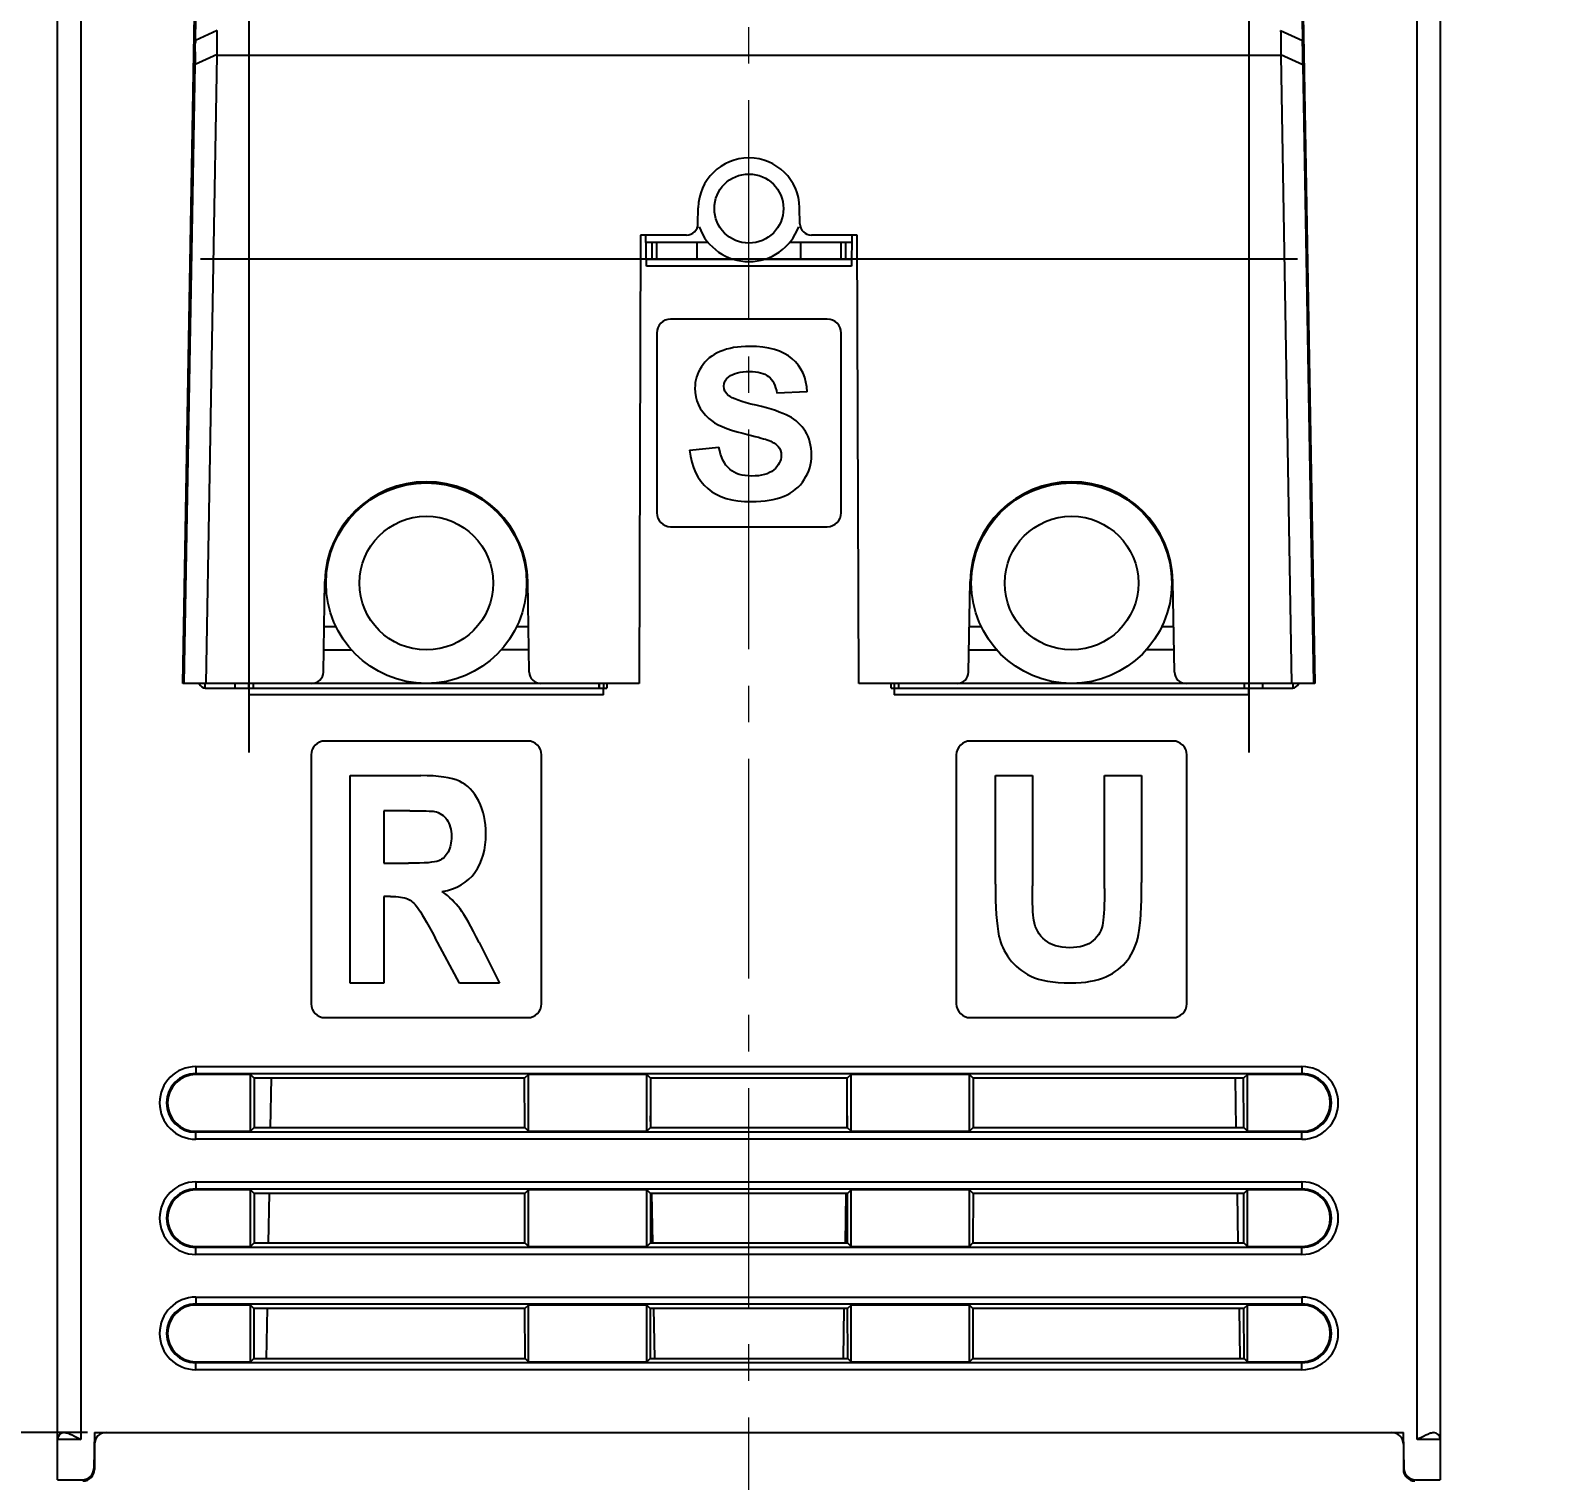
# Model space of a CAD drawing. Header units: millimetres. Extents: x 509 to 2449, y -194 to 649.
# Drawn here: x 2301.8 to 2368.3, y 409.1 to 471.9 of the extents above; entities that cross this region are included whole.
import ezdxf

# ---------------------------------------------------------------- set-up
doc = ezdxf.new("R2010")
doc.units = ezdxf.units.MM
doc.header["$PDMODE"] = 3
doc.header["$PDSIZE"] = 0.7
doc.linetypes.add('CENTER', pattern=[17.8, 10.75, -2.35, 2.35, -2.35])
doc.linetypes.add('CENTER2', pattern=[28.575, 19.05, -3.175, 3.175, -3.175])
doc.layers.get('0').update_dxf_attribs({"linetype": 'CONTINUOUS'})
doc.layers.get('Defpoints').update_dxf_attribs({"linetype": 'CONTINUOUS'})
doc.layers.add('3', color=112, linetype='CENTER', lineweight=15)
doc.layers.add('Dim', color=1, linetype='CONTINUOUS')
doc.layers.add('SU', color=7, linetype='CONTINUOUS')
doc.styles.add('OMI-1', font='arial.ttf', dxfattribs={"oblique": 1, "height": 3})
doc.dimstyles.new('1', dxfattribs={"dimtxt": 5, "dimasz": 2.5, "dimexe": 0.8, "dimexo": 0.3, "dimgap": 0.5, "dimtad": 1, "dimtoh": 1, "dimdec": 1, "dimzin": 0, "dimdsep": 46, "dimtxsty": 'OMI-1', "dimcen": 0, "dimclrd": 256, "dimclre": 256, "dimclrt": 256, "dimadec": 0, "dimazin": 0, "dimtfac": 0.8, "dimtdec": 1, "dimtix": 1, "dimtmove": 0, "dimatfit": 3, "dimfxl": 1, "dimtolj": 1, "dimtzin": 0, "dimarcsym": 0})

# ---------------------------------------------------------------- blocks, each defined once
blk = doc.blocks.new('*D4072')
at = {"layer": 'Defpoints', "color": 0}
for p in [(2350.425, 509.419), (2384.214, 353.378), (2399.547, 353.378)]:
    blk.add_point(p, dxfattribs=at)
at = {"layer": 'Dim', "lineweight": -2}
for p, q in [((2350.725, 509.419), (2400.347, 509.419)), ((2399.547, 506.919), (2399.547, 355.878)), ((2384.514, 353.378), (2400.347, 353.378))]:
    blk.add_line(p, q, dxfattribs=at)
at = {"layer": 'Dim'}
for points in [[(2399.963, 506.919), (2399.13, 506.919), (2399.547, 509.419)], [(2399.13, 355.878), (2399.963, 355.878), (2399.547, 353.378)]]:
    blk.add_solid(points, dxfattribs=at)
at = {"layer": 'Dim', "insert": (2397.515, 431.399), "char_height": 3, "attachment_point": 5, "rotation": 90, "style": 'OMI-1'}
blk.add_mtext('\\A1;156.0', dxfattribs=at)
blk = doc.blocks.new('*D4074')
at = {"layer": 'Defpoints', "color": 0}
for p in [(2290.528, 481.728), (2302.925, 481.728), (2304.525, 411.128)]:
    blk.add_point(p, dxfattribs=at)
at = {"layer": 'Dim', "lineweight": -2}
for p, q in [((2302.625, 481.728), (2289.728, 481.728)), ((2290.528, 413.628), (2290.528, 479.228)), ((2304.225, 411.128), (2289.728, 411.128))]:
    blk.add_line(p, q, dxfattribs=at)
at = {"layer": 'Dim'}
for points in [[(2290.945, 479.228), (2290.112, 479.228), (2290.528, 481.728)], [(2290.112, 413.628), (2290.945, 413.628), (2290.528, 411.128)]]:
    blk.add_solid(points, dxfattribs=at)
at = {"layer": 'Dim', "insert": (2288.497, 446.428), "char_height": 3, "attachment_point": 5, "rotation": 90, "style": 'OMI-1'}
blk.add_mtext('\\A1;70.6', dxfattribs=at)
blk = doc.blocks.new('*D4078')
at = {"layer": 'Defpoints', "color": 0}
for p in [(2290.528, 411.128), (2288.77, 353.628), (2303.725, 353.628)]:
    blk.add_point(p, dxfattribs=at)
at = {"layer": 'Dim', "lineweight": -2}
for p, q in [((2290.228, 411.128), (2287.97, 411.128)), ((2288.77, 408.628), (2288.77, 356.128)), ((2303.425, 353.628), (2287.97, 353.628))]:
    blk.add_line(p, q, dxfattribs=at)
at = {"layer": 'Dim'}
for points in [[(2289.187, 408.628), (2288.354, 408.628), (2288.77, 411.128)], [(2288.354, 356.128), (2289.187, 356.128), (2288.77, 353.628)]]:
    blk.add_solid(points, dxfattribs=at)
at = {"layer": 'Dim', "insert": (2286.745, 382.378), "char_height": 3, "attachment_point": 5, "rotation": 90, "style": 'OMI-1'}
blk.add_mtext('\\A1;57.5', dxfattribs=at)

msp = doc.modelspace()

# ---------------------------------------------------------------- linework, layer by layer
at = {"color": 7, "linetype": 'Continuous'}
for p, q in [((2308.36, 443.628), (2309.102, 486.132)), ((2308.905, 471.515), (2309.151, 485.637)), ((2356.699, 485.637), (2356.946, 471.515)), ((2356.748, 486.132), (2357.49, 443.628)), ((2302.925, 409.078), (2302.925, 481.728)), ((2303.925, 481.728), (2303.925, 410.828)), ((2361.925, 410.828), (2361.925, 481.728)), ((2362.925, 481.728), (2362.925, 409.078)), ((2309.854, 471.947), (2308.905, 471.515)), ((2355.996, 471.947), (2356.946, 471.515)), ((2309.849, 470.92), (2308.888, 470.483)), ((2356.002, 470.92), (2356.963, 470.483)), ((2308.419, 443.628), (2308.888, 470.483)), ((2309.373, 443.628), (2309.849, 470.865)), ((2356.002, 470.865), (2309.849, 470.865)), ((2356.002, 470.865), (2356.477, 443.628)), ((2356.963, 470.483), (2357.432, 443.628)), ((2330.714, 463.57), (2330.726, 464.267)), ((2335.137, 463.57), (2335.125, 464.267)), ((2328.225, 463.078), (2328.157, 443.628)), ((2330.214, 463.078), (2328.225, 463.078)), ((2328.481, 461.728), (2328.457, 463.082)), ((2335.137, 463.578), (2335.131, 463.578)), ((2337.625, 463.078), (2335.637, 463.078)), ((2337.394, 463.082), (2337.37, 461.728)), ((2337.693, 443.628), (2337.625, 463.078)), ((2328.462, 462.778), (2331.14, 462.778)), ((2328.725, 462.028), (2328.725, 462.778)), ((2328.922, 462.028), (2328.922, 462.778)), ((2330.675, 462.028), (2330.675, 462.778)), ((2334.711, 462.778), (2337.388, 462.778)), ((2335.175, 462.028), (2335.175, 462.778)), ((2336.929, 462.028), (2336.929, 462.778)), ((2337.125, 462.028), (2337.125, 462.778)), ((2328.475, 462.028), (2332.255, 462.028)), ((2337.37, 461.728), (2328.481, 461.728)), ((2333.596, 462.028), (2337.375, 462.028)), ((2336.325, 459.428), (2329.525, 459.428)), ((2328.925, 458.828), (2328.925, 451.028)), ((2336.925, 451.028), (2336.925, 458.828)), ((2335.454, 456.279), (2334.139, 456.221)), ((2330.345, 453.747), (2331.625, 453.872)), ((2316.484, 451.578), (2316.4, 451.578)), ((2321.451, 451.578), (2321.367, 451.578)), ((2344.484, 451.578), (2344.4, 451.578)), ((2349.451, 451.578), (2349.367, 451.578)), ((2329.525, 450.428), (2336.325, 450.428)), ((2314.457, 444.12), (2314.526, 448.055)), ((2323.393, 444.12), (2323.325, 448.055)), ((2342.457, 444.12), (2342.526, 448.055)), ((2351.393, 444.12), (2351.325, 448.055)), ((2314.595, 447.578), (2314.518, 447.578)), ((2323.333, 447.578), (2323.256, 447.578)), ((2342.595, 447.578), (2342.518, 447.578)), ((2351.333, 447.578), (2351.256, 447.578)), ((2315.013, 446.078), (2314.491, 446.078)), ((2323.359, 446.078), (2322.838, 446.078)), ((2343.013, 446.078), (2342.491, 446.078)), ((2351.359, 446.078), (2350.838, 446.078)), ((2314.474, 445.078), (2315.683, 445.078)), ((2323.377, 445.078), (2322.168, 445.078)), ((2342.474, 445.078), (2343.683, 445.078)), ((2351.377, 445.078), (2350.168, 445.078)), ((2328.157, 443.628), (2308.36, 443.628)), ((2309.325, 443.428), (2309.325, 443.628)), ((2309.325, 443.428), (2326.756, 443.428)), ((2310.618, 443.628), (2310.622, 443.428)), ((2311.231, 443.128), (2311.222, 443.628)), ((2326.62, 443.128), (2311.231, 443.128)), ((2311.425, 443.428), (2311.425, 443.628)), ((2326.425, 443.428), (2326.425, 443.628)), ((2326.442, 443.425), (2326.438, 443.628)), ((2326.62, 443.128), (2326.629, 443.628)), ((2326.76, 443.628), (2326.756, 443.428)), ((2357.49, 443.628), (2337.693, 443.628)), ((2339.094, 443.428), (2339.091, 443.628)), ((2339.094, 443.428), (2356.525, 443.428)), ((2339.222, 443.628), (2339.231, 443.128)), ((2354.62, 443.128), (2339.231, 443.128)), ((2339.425, 443.428), (2339.425, 443.628)), ((2354.425, 443.428), (2354.425, 443.628)), ((2354.62, 443.128), (2354.629, 443.628)), ((2355.229, 443.428), (2355.232, 443.628)), ((2356.525, 443.628), (2356.525, 443.428)), ((2323.325, 441.128), (2314.525, 441.128)), ((2351.325, 441.128), (2342.525, 441.128)), ((2313.925, 440.528), (2313.925, 429.728)), ((2323.925, 429.728), (2323.925, 440.528)), ((2341.925, 440.528), (2341.925, 429.728)), ((2351.925, 429.728), (2351.925, 440.528)), ((2315.625, 430.628), (2315.625, 439.628)), ((2315.625, 439.628), (2318.685, 439.628)), ((2343.62, 439.628), (2345.226, 439.628)), ((2343.62, 434.912), (2343.62, 439.628)), ((2345.226, 439.628), (2345.226, 434.839)), ((2348.359, 439.628), (2349.965, 439.628)), ((2348.359, 434.737), (2348.359, 439.628)), ((2349.965, 439.628), (2349.965, 434.984)), ((2317.079, 438.106), (2317.079, 435.822)), ((2318.214, 438.106), (2317.079, 438.106)), ((2317.079, 435.822), (2318.155, 435.822)), ((2317.079, 434.386), (2317.079, 430.628)), ((2317.374, 434.386), (2317.079, 434.386)), ((2320.36, 430.628), (2319.309, 432.587)), ((2321.219, 432.384), (2322.098, 430.628)), ((2317.079, 430.628), (2315.625, 430.628)), ((2322.098, 430.628), (2320.36, 430.628)), ((2314.525, 429.128), (2323.325, 429.128)), ((2342.525, 429.128), (2351.325, 429.128)), ((2308.925, 427.003), (2308.925, 426.658)), ((2308.925, 427.003), (2356.925, 427.003)), ((2308.925, 426.704), (2356.925, 426.704)), ((2311.295, 426.658), (2308.925, 426.658)), ((2311.295, 424.198), (2311.295, 426.658)), ((2311.295, 426.658), (2311.458, 426.495)), ((2311.458, 426.495), (2311.455, 424.358)), ((2323.192, 426.495), (2311.458, 426.495)), ((2312.19, 426.495), (2312.153, 424.358)), ((2323.355, 426.658), (2323.192, 426.495)), ((2323.195, 424.358), (2323.192, 426.495)), ((2323.355, 424.198), (2323.355, 426.658)), ((2328.495, 426.658), (2323.355, 426.658)), ((2328.495, 426.658), (2328.658, 426.495)), ((2328.495, 424.198), (2328.495, 426.658)), ((2328.658, 426.495), (2328.655, 424.358)), ((2337.192, 426.495), (2328.658, 426.495)), ((2337.355, 426.658), (2337.192, 426.495)), ((2337.195, 424.358), (2337.192, 426.495)), ((2342.495, 426.658), (2337.355, 426.658)), ((2337.355, 424.198), (2337.355, 426.658)), ((2342.495, 426.658), (2342.658, 426.495)), ((2342.495, 424.198), (2342.495, 426.658)), ((2342.658, 426.495), (2342.655, 424.358)), ((2354.392, 426.495), (2342.658, 426.495)), ((2354.075, 424.353), (2354.037, 426.489)), ((2354.555, 426.658), (2354.392, 426.495)), ((2354.395, 424.358), (2354.392, 426.495)), ((2356.925, 426.658), (2354.555, 426.658)), ((2354.555, 424.198), (2354.555, 426.658)), ((2356.925, 427.003), (2356.925, 426.658)), ((2311.295, 424.198), (2311.455, 424.358)), ((2311.455, 424.358), (2323.195, 424.358)), ((2323.355, 424.198), (2323.195, 424.358)), ((2328.495, 424.198), (2328.655, 424.358)), ((2328.655, 424.358), (2337.195, 424.358)), ((2328.665, 424.358), (2328.656, 424.872)), ((2337.195, 424.872), (2337.186, 424.358)), ((2337.355, 424.198), (2337.195, 424.358)), ((2342.495, 424.198), (2342.655, 424.358)), ((2342.655, 424.358), (2354.395, 424.358)), ((2354.555, 424.198), (2354.395, 424.358)), ((2308.925, 423.854), (2308.925, 424.198)), ((2308.925, 424.198), (2311.295, 424.198)), ((2356.925, 424.152), (2308.925, 424.152)), ((2356.925, 423.854), (2308.925, 423.854)), ((2323.355, 424.198), (2328.495, 424.198)), ((2337.355, 424.198), (2342.495, 424.198)), ((2354.555, 424.198), (2356.925, 424.198)), ((2356.925, 423.854), (2356.925, 424.198)), ((2308.925, 422.003), (2308.925, 421.658)), ((2308.925, 422.003), (2356.925, 422.003)), ((2308.925, 421.704), (2356.925, 421.704)), ((2356.925, 422.003), (2356.925, 421.658)), ((2311.295, 421.658), (2308.925, 421.658)), ((2311.295, 421.658), (2311.451, 421.503)), ((2311.295, 419.198), (2311.295, 421.658)), ((2311.451, 421.503), (2311.448, 419.351)), ((2323.2, 421.503), (2311.451, 421.503)), ((2312.103, 421.503), (2312.065, 419.351)), ((2323.355, 421.658), (2323.2, 421.503)), ((2323.203, 419.351), (2323.2, 421.503)), ((2328.495, 421.658), (2323.355, 421.658)), ((2323.355, 419.198), (2323.355, 421.658)), ((2328.495, 421.658), (2328.651, 421.503)), ((2328.495, 419.198), (2328.495, 421.658)), ((2328.651, 421.503), (2328.648, 419.351)), ((2337.2, 421.503), (2328.651, 421.503)), ((2328.752, 419.352), (2328.715, 421.504)), ((2337.136, 421.504), (2337.098, 419.352)), ((2337.355, 421.658), (2337.2, 421.503)), ((2337.203, 419.351), (2337.2, 421.503)), ((2342.495, 421.658), (2337.355, 421.658)), ((2337.355, 419.198), (2337.355, 421.658)), ((2342.495, 421.658), (2342.651, 421.503)), ((2342.495, 419.198), (2342.495, 421.658)), ((2342.651, 421.503), (2342.648, 419.351)), ((2354.4, 421.503), (2342.651, 421.503)), ((2354.162, 419.346), (2354.124, 421.498)), ((2354.555, 421.658), (2354.4, 421.503)), ((2354.403, 419.351), (2354.4, 421.503)), ((2356.925, 421.658), (2354.555, 421.658)), ((2354.555, 419.198), (2354.555, 421.658)), ((2308.925, 418.854), (2308.925, 419.198)), ((2308.925, 419.198), (2311.295, 419.198)), ((2356.925, 419.152), (2308.925, 419.152)), ((2311.295, 419.198), (2311.448, 419.351)), ((2311.448, 419.351), (2323.203, 419.351)), ((2323.355, 419.198), (2323.203, 419.351)), ((2323.355, 419.198), (2328.495, 419.198)), ((2328.495, 419.198), (2328.648, 419.351)), ((2328.648, 419.351), (2337.203, 419.351)), ((2337.355, 419.198), (2337.203, 419.351)), ((2337.355, 419.198), (2342.495, 419.198)), ((2342.495, 419.198), (2342.648, 419.351)), ((2342.648, 419.351), (2354.403, 419.351)), ((2354.555, 419.198), (2354.403, 419.351)), ((2354.555, 419.198), (2356.925, 419.198)), ((2356.925, 418.854), (2356.925, 419.198)), ((2356.925, 418.854), (2308.925, 418.854)), ((2308.925, 417.003), (2308.925, 416.658)), ((2308.925, 417.003), (2356.925, 417.003)), ((2308.925, 416.704), (2356.925, 416.704)), ((2311.295, 416.658), (2308.925, 416.658)), ((2311.295, 416.658), (2311.443, 416.511)), ((2311.295, 414.198), (2311.295, 416.658)), ((2311.443, 416.511), (2311.44, 414.343)), ((2323.207, 416.511), (2311.443, 416.511)), ((2312.016, 416.511), (2311.978, 414.343)), ((2323.355, 416.658), (2323.207, 416.511)), ((2323.211, 414.343), (2323.207, 416.511)), ((2328.495, 416.658), (2323.355, 416.658)), ((2323.355, 414.198), (2323.355, 416.658)), ((2328.495, 416.658), (2328.643, 416.511)), ((2328.495, 414.198), (2328.495, 416.658)), ((2328.643, 416.511), (2328.64, 414.343)), ((2337.207, 416.511), (2328.643, 416.511)), ((2328.84, 414.347), (2328.802, 416.513)), ((2337.049, 416.513), (2337.011, 414.347)), ((2337.355, 416.658), (2337.207, 416.511)), ((2337.211, 414.343), (2337.207, 416.511)), ((2342.495, 416.658), (2337.355, 416.658)), ((2337.355, 414.198), (2337.355, 416.658)), ((2342.495, 416.658), (2342.643, 416.511)), ((2342.495, 414.198), (2342.495, 416.658)), ((2342.643, 416.511), (2342.64, 414.343)), ((2354.407, 416.511), (2342.643, 416.511)), ((2354.249, 414.34), (2354.212, 416.507)), ((2354.555, 416.658), (2354.407, 416.511)), ((2354.411, 414.343), (2354.407, 416.511)), ((2356.925, 416.658), (2354.555, 416.658)), ((2354.555, 414.198), (2354.555, 416.658)), ((2356.925, 417.003), (2356.925, 416.658)), ((2308.925, 413.854), (2308.925, 414.198)), ((2308.925, 414.198), (2311.295, 414.198)), ((2356.925, 414.152), (2308.925, 414.152)), ((2356.925, 413.854), (2308.925, 413.854)), ((2311.295, 414.198), (2311.44, 414.343)), ((2311.44, 414.343), (2323.211, 414.343)), ((2323.355, 414.198), (2323.211, 414.343)), ((2323.355, 414.198), (2328.495, 414.198)), ((2328.495, 414.198), (2328.64, 414.343)), ((2328.64, 414.343), (2337.211, 414.343)), ((2337.355, 414.198), (2337.211, 414.343)), ((2337.355, 414.198), (2342.495, 414.198)), ((2342.495, 414.198), (2342.64, 414.343)), ((2342.64, 414.343), (2354.411, 414.343)), ((2354.555, 414.198), (2354.411, 414.343)), ((2354.555, 414.198), (2356.925, 414.198)), ((2356.925, 413.854), (2356.925, 414.198)), ((2304.525, 411.128), (2304.498, 409.57)), ((2304.525, 411.128), (2361.325, 411.128)), ((2361.353, 409.57), (2361.325, 411.128)), ((2303.925, 410.828), (2302.925, 410.828)), ((2304.525, 410.628), (2304.525, 409.528)), ((2361.325, 410.628), (2361.325, 409.528)), ((2362.925, 410.828), (2361.925, 410.828)), ((2302.925, 409.078), (2303.998, 409.078)), ((2361.852, 409.078), (2362.925, 409.078))]:
    msp.add_line(p, q, dxfattribs=at)
for centre, radius in [((2332.925, 464.228), 1.5), ((2318.925, 447.978), 4.35), ((2346.925, 447.978), 4.35), ((2318.925, 447.978), 2.9), ((2346.925, 447.978), 2.9)]:
    msp.add_circle(centre, radius, dxfattribs=at)
for centre, radius, start, end in [((2333.878, 470.639), 24.99, 179.11262, 179.51267), ((2320.062, 470.998), 11.169, 177.34568, 177.73253), ((2343.795, 470.912), 13.165, 1.40267, 2.62823), ((2337.476, 470.732), 19.486, 0.99996, 1.47562), ((2332.381, 470.642), 24.582, 0.35758, 1.00296), ((2338.546, 470.6), 29.659, 179.51469, 180.04434), ((2341.568, 470.599), 32.681, 180.03696, 180.20248), ((2326.055, 470.596), 30.909, 359.79014, 0.3692), ((2332.925, 464.228), 2.2, 1, 179), ((2330.214, 463.578), 0.5, 270, 359), ((2332.925, 464.228), 2.3, 200, 340), ((2335.637, 463.578), 0.5, 181, 270), ((2329.525, 458.828), 0.6, 90, 180), ((2336.325, 458.828), 0.6, 0, 90), ((2318.925, 447.978), 4.4, 1, 179), ((2346.925, 447.978), 4.4, 1, 179), ((2329.525, 451.028), 0.6, 180, 270), ((2336.325, 451.028), 0.6, 270, 0), ((2313.957, 444.128), 0.5, 270, 359), ((2323.893, 444.128), 0.5, 181, 270), ((2341.957, 444.128), 0.5, 270, 359), ((2351.893, 444.128), 0.5, 181, 270), ((2314.525, 440.528), 0.6, 90, 180), ((2323.325, 440.528), 0.6, 0, 90), ((2342.525, 440.528), 0.6, 90, 180), ((2351.325, 440.528), 0.6, 0, 90), ((2314.525, 429.728), 0.6, 180, 270), ((2323.325, 429.728), 0.6, 270, 0), ((2342.525, 429.728), 0.6, 180, 270), ((2351.325, 429.728), 0.6, 270, 0), ((2308.925, 425.428), 1.575, 90, 270), ((2308.925, 425.428), 1.276, 90, 270), ((2308.925, 425.428), 1.23, 90, 270), ((2356.925, 425.428), 1.575, 270, 90), ((2356.925, 425.428), 1.276, 270, 90), ((2356.925, 425.428), 1.23, 270, 90), ((2308.925, 420.428), 1.575, 90, 270), ((2308.925, 420.428), 1.276, 90, 270), ((2356.925, 420.428), 1.575, 270, 90), ((2356.925, 420.428), 1.276, 270, 90), ((2308.925, 420.428), 1.23, 90, 270), ((2356.925, 420.428), 1.23, 270, 90), ((2308.925, 415.428), 1.575, 90, 270), ((2308.925, 415.428), 1.276, 90, 270), ((2308.925, 415.428), 1.23, 90, 270), ((2356.925, 415.428), 1.575, 270, 90), ((2356.925, 415.428), 1.276, 270, 90), ((2356.925, 415.428), 1.23, 270, 90), ((2303.225, 410.828), 0.3, 91.35742, 180), ((2305.025, 410.628), 0.5, 90, 180), ((2360.825, 410.628), 0.5, 0, 90), ((2362.625, 410.828), 0.3, 0, 88.64258), ((2303.998, 409.578), 0.5, 270, 359), ((2304.025, 409.528), 0.5, 270, 0), ((2361.825, 409.528), 0.5, 180, 270), ((2361.852, 409.578), 0.5, 181, 270)]:
    msp.add_arc(centre, radius, start, end, dxfattribs=at)
for centre, major_axis, ratio, start_param, end_param in [((2308.348, 470.839), (1.089, 1.07), 0.965694, -0.776672, -0.739941), ((2357.503, 470.839), (1.089, -1.07), 0.965694, -2.401652, -2.364921), ((2309.325, 445.286), (0, 1.857), 0.323036, -3.609758, -3.141593), ((2356.525, 445.286), (0, 1.857), 0.323036, -3.141593, -2.673427)]:
    msp.add_ellipse(centre, major_axis=major_axis, ratio=ratio, start_param=start_param, end_param=end_param, dxfattribs=at)
for points, knots in [([(2309.849, 470.92), (2309.845, 471.107), (2309.838, 471.45), (2309.848, 471.792), (2309.854, 471.947)], [0, 0, 0, 0, 0.546659, 1, 1, 1, 1]), ([(2355.996, 471.947), (2356.003, 471.792), (2356.012, 471.45), (2356.006, 471.107), (2356.002, 470.92)], [0, 0, 0, 0, 0.453343, 1, 1, 1, 1]), ([(2308.845, 471.411), (2308.845, 471.421), (2308.851, 471.462), (2308.88, 471.497), (2308.905, 471.515)], [0, 0, 0, 0, 0.238432, 1, 1, 1, 1]), ([(2308.891, 471.026), (2308.891, 471.063), (2308.894, 471.202), (2308.897, 471.34), (2308.901, 471.44)], [0, 0, 0, 0, 0.270679, 1, 1, 1, 1]), ([(2357.005, 471.411), (2357.005, 471.421), (2356.999, 471.462), (2356.971, 471.497), (2356.946, 471.515)], [0, 0, 0, 0, 0.23843, 1, 1, 1, 1]), ([(2308.829, 470.482), (2308.829, 470.483), (2308.837, 470.481), (2308.846, 470.484), (2308.865, 470.483), (2308.879, 470.483), (2308.888, 470.483)], [0, 0, 0, 0, 0.066558, 0.260777, 0.576148, 1, 1, 1, 1]), ([(2357.022, 470.482), (2357.022, 470.483), (2357.014, 470.481), (2357.005, 470.484), (2356.985, 470.483), (2356.971, 470.483), (2356.963, 470.483)], [0, 0, 0, 0, 0.066557, 0.260776, 0.576147, 1, 1, 1, 1]), ([(2303.218, 411.128), (2303.273, 411.127), (2303.391, 411.096), (2303.626, 410.993), (2303.804, 410.895), (2303.925, 410.828)], [0, 0, 0, 0, 0.214438, 0.461612, 1, 1, 1, 1]), ([(2361.925, 410.828), (2362.047, 410.895), (2362.224, 410.993), (2362.46, 411.096), (2362.577, 411.127), (2362.632, 411.128)], [0, 0, 0, 0, 0.538388, 0.785562, 1, 1, 1, 1])]:
    msp.add_open_spline(points, degree=3, knots=knots, dxfattribs=at)
for points in [[(2331.674, 458.025), (2331.318, 457.874), (2331.047, 457.652), (2330.861, 457.363)], [(2332.957, 458.251), (2332.455, 458.251), (2332.029, 458.176), (2331.674, 458.025)], [(2334.8, 457.713), (2334.388, 458.069), (2333.775, 458.251), (2332.957, 458.251)], [(2335.454, 456.279), (2335.432, 456.874), (2335.214, 457.354), (2334.8, 457.713)], [(2330.861, 457.363), (2330.674, 457.074), (2330.581, 456.763), (2330.581, 456.435)], [(2332.046, 456.928), (2332.26, 457.083), (2332.562, 457.163), (2332.944, 457.163)], [(2332.944, 457.163), (2333.313, 457.163), (2333.588, 457.088), (2333.775, 456.941)], [(2330.581, 456.435), (2330.581, 455.919), (2330.781, 455.48), (2331.179, 455.123)], [(2331.838, 456.524), (2331.838, 456.692), (2331.905, 456.826), (2332.046, 456.928)], [(2332.031, 456.125), (2331.9, 456.235), (2331.838, 456.368), (2331.838, 456.524)], [(2333.775, 456.941), (2333.961, 456.795), (2334.081, 456.555), (2334.139, 456.221)], [(2333.242, 455.693), (2332.602, 455.844), (2332.198, 455.986), (2332.031, 456.125)], [(2334.659, 455.222), (2334.352, 455.382), (2333.881, 455.542), (2333.242, 455.693)], [(2331.179, 455.123), (2331.465, 454.867), (2331.958, 454.653), (2332.664, 454.478)], [(2335.378, 454.56), (2335.205, 454.84), (2334.965, 455.062), (2334.659, 455.222)], [(2332.664, 454.478), (2333.211, 454.343), (2333.562, 454.249), (2333.716, 454.195)], [(2335.64, 453.525), (2335.64, 453.934), (2335.552, 454.28), (2335.378, 454.56)], [(2330.345, 453.747), (2330.43, 453.019), (2330.692, 452.464), (2331.135, 452.08)], [(2332.09, 452.924), (2331.856, 453.125), (2331.7, 453.441), (2331.625, 453.872)], [(2333.716, 454.195), (2333.939, 454.116), (2334.099, 454.018), (2334.188, 453.912)], [(2334.188, 453.912), (2334.277, 453.805), (2334.326, 453.672), (2334.326, 453.521)], [(2334.326, 453.521), (2334.326, 453.281), (2334.214, 453.068), (2334.001, 452.89)], [(2335.329, 452.477), (2335.534, 452.801), (2335.64, 453.152), (2335.64, 453.525)], [(2333.046, 452.623), (2332.646, 452.623), (2332.327, 452.721), (2332.09, 452.924)], [(2334.001, 452.89), (2333.788, 452.712), (2333.468, 452.623), (2333.046, 452.623)], [(2334.449, 451.751), (2334.827, 451.908), (2335.121, 452.148), (2335.329, 452.477)], [(2331.135, 452.08), (2331.576, 451.7), (2332.207, 451.513), (2333.033, 451.513)], [(2333.033, 451.513), (2333.597, 451.513), (2334.068, 451.593), (2334.449, 451.751)], [(2320.36, 439.383), (2320.011, 439.542), (2319.451, 439.628), (2318.685, 439.628)], [(2321.197, 438.521), (2320.988, 438.935), (2320.709, 439.223), (2320.36, 439.383)], [(2321.514, 437.105), (2321.514, 437.633), (2321.406, 438.106), (2321.197, 438.521)], [(2318.214, 438.106), (2318.803, 438.106), (2319.157, 438.094), (2319.274, 438.071)], [(2319.274, 438.071), (2319.51, 438.026), (2319.692, 437.903), (2319.82, 437.719)], [(2319.82, 437.719), (2319.947, 437.535), (2320.016, 437.289), (2320.016, 436.989)], [(2321.036, 435.431), (2321.352, 435.871), (2321.514, 436.43), (2321.514, 437.105)], [(2320.016, 436.989), (2320.016, 436.718), (2319.967, 436.491), (2319.87, 436.312)], [(2319.461, 435.934), (2319.284, 435.859), (2318.852, 435.822), (2318.155, 435.822)], [(2319.87, 436.312), (2319.77, 436.129), (2319.633, 436.006), (2319.461, 435.934)], [(2319.613, 434.6), (2320.242, 434.711), (2320.718, 434.987), (2321.036, 435.431)], [(2317.374, 434.386), (2317.708, 434.386), (2317.948, 434.349), (2318.105, 434.28)], [(2320.388, 433.844), (2320.183, 434.115), (2319.928, 434.367), (2319.613, 434.6)], [(2343.62, 434.912), (2343.62, 433.923), (2343.668, 433.175), (2343.775, 432.668)], [(2345.284, 433.361), (2345.243, 433.585), (2345.226, 434.079), (2345.226, 434.839)], [(2348.359, 434.737), (2348.359, 434.037), (2348.331, 433.537), (2348.285, 433.236)], [(2349.836, 432.734), (2349.922, 433.169), (2349.965, 433.923), (2349.965, 434.984)], [(2318.105, 434.28), (2318.258, 434.214), (2318.405, 434.091), (2318.543, 433.907)], [(2318.543, 433.907), (2318.68, 433.723), (2318.934, 433.285), (2319.309, 432.587)], [(2321.219, 432.384), (2320.871, 433.084), (2320.596, 433.569), (2320.388, 433.844)], [(2345.775, 432.487), (2345.514, 432.704), (2345.351, 433), (2345.284, 433.361)], [(2348.285, 433.236), (2348.239, 432.933), (2348.098, 432.674), (2347.869, 432.47)], [(2343.775, 432.668), (2343.848, 432.324), (2344, 431.999), (2344.228, 431.685)], [(2346.839, 432.161), (2346.388, 432.161), (2346.035, 432.27), (2345.775, 432.487)], [(2347.869, 432.47), (2347.637, 432.264), (2347.295, 432.161), (2346.839, 432.161)], [(2349.352, 431.625), (2349.585, 431.926), (2349.748, 432.294), (2349.836, 432.734)], [(2344.228, 431.685), (2344.456, 431.371), (2344.765, 431.118), (2345.157, 430.927)], [(2348.417, 430.903), (2348.809, 431.082), (2349.119, 431.323), (2349.352, 431.625)], [(2345.157, 430.927), (2345.547, 430.738), (2346.127, 430.635), (2346.887, 430.635)], [(2346.887, 430.635), (2347.517, 430.635), (2348.027, 430.726), (2348.417, 430.903)]]:
    msp.add_open_spline(points, degree=3, dxfattribs=at)
at = {"layer": '3', "linetype": 'CENTER2', "ltscale": 0.5}
msp.add_line((2332.925, 330.817), (2332.925, 539.251), dxfattribs=at)
at = {"layer": 'SU', "color": 7, "linetype": 'Continuous'}
for p, q in [((2311.225, 481.728), (2311.225, 440.628)), ((2354.625, 481.728), (2354.625, 440.628)), ((2356.725, 462.028), (2309.125, 462.028))]:
    msp.add_line(p, q, dxfattribs=at)

# ---------------------------------------------------------------- dimensions: what is measured, and where the dimension line sits
at = {"layer": 'Dim'}
for base, p1, p2, picture, middle in [((2399.547, 353.378), (2350.425, 509.419), (2384.214, 353.378), '*D4072', (2397.515, 431.399)), ((2290.528, 481.728), (2304.525, 411.128), (2302.925, 481.728), '*D4074', (2288.497, 446.428)), ((2288.77, 353.628), (2290.528, 411.128), (2303.725, 353.628), '*D4078', (2286.745, 382.378))]:
    dim = msp.add_linear_dim(base=base, p1=p1, p2=p2, angle=90, dimstyle='1', dxfattribs=at)
    dim.commit()
    dim.dimension.update_dxf_attribs({"geometry": picture, "text_midpoint": middle})

doc.saveas('drawing.dxf')
